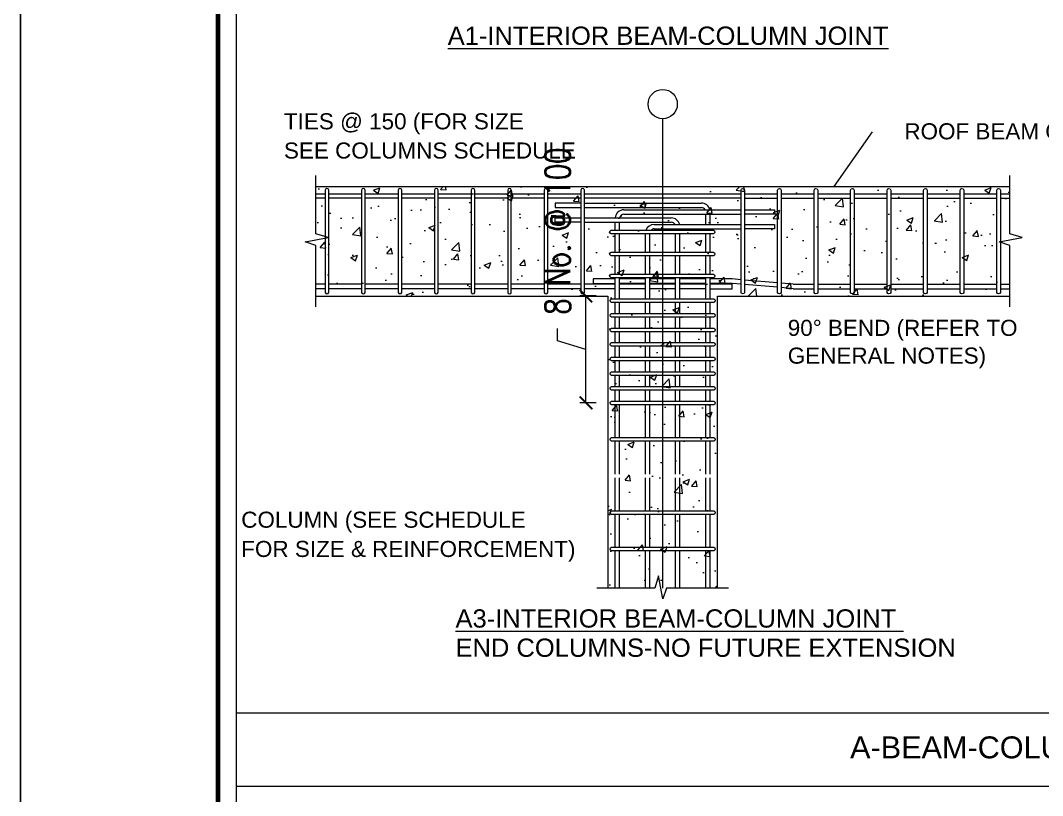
# Model space of a CAD drawing. Extents: x 166525 to 167198, y 178739 to 179747.
# Drawn here: x 167044.8 to 167052.91, y 179466.26 to 179472.4 of the extents above; entities that cross this region are included whole.
import ezdxf

# ---------------------------------------------------------------- set-up
doc = ezdxf.new("R2010")
doc.units = 0
doc.header["$MEASUREMENT"] = 0
doc.layers.get('0').update_dxf_attribs({"linetype": 'CONTINUOUS'})
doc.layers.get('DEFPOINTS').update_dxf_attribs({"linetype": 'CONTINUOUS'})
doc.layers.add('BEAM', color=6, linetype='CONTINUOUS', lineweight=13)
for name, color, linetype in [('COVER', 7, 'CONTINUOUS'), ('MHATCH', 8, 'CONTINUOUS'), ('S-G-TEXT SUB TITLE', 2, 'CONTINUOUS')]:
    doc.layers.add(name, color=color, linetype=linetype)
doc.styles.add('ARIAL', font='arial.ttf')
doc.styles.add('DIM', font='simplex.shx', dxfattribs={"width": 0.75})
doc.dimstyles.new('MUTASIM', dxfattribs={"dimscale": 0.9995, "dimtxt": 0.2, "dimasz": 0.1, "dimexe": 0.05, "dimexo": 0.12, "dimgap": 0.05, "dimtad": 0, "dimzin": 0, "dimdsep": 46, "dimtxsty": 'DIM', "dimblk": 'ARCHTICK', "dimcen": 0.09, "dimclrd": 35, "dimclre": 33, "dimclrt": 256, "dimazin": 0, "dimtfac": 1, "dimtofl": 0, "dimtmove": 1, "dimatfit": 3, "dimfxl": 0.18, "dimtolj": 1, "dimtzin": 0, "dimlwd": 13, "dimlwe": 9, "dimarcsym": 0})

# ---------------------------------------------------------------- blocks, each defined once
blk = doc.blocks.new('SUBTITLE')
at = {"lineweight": 0}
for tag, p in [('%%USUBTITLE', (13935941.075, 8347529.818)), ('20', (13935941.075, 8347529.418))]:
    blk.add_attdef(tag, p, '', height=0.2, dxfattribs=at)
blk = doc.blocks.new('_ARCHTICK')
at = {"color": 0, "linetype": 'ByBlock', "const_width": 0.15}
blk.add_lwpolyline([(-0.5, -0.5), (0.5, 0.5)], dxfattribs=at)
blk = doc.blocks.new('*D1360')
at = {"layer": 'BEAM', "color": 33, "lineweight": 9, "transparency": 16777216}
for p, q in [((167049.3679, 179470.2169), (167049.2371, 179470.2169)), ((167049.3679, 179469.369), (167049.2371, 179469.369))]:
    blk.add_line(p, q, dxfattribs=at)
at = {"layer": 'BEAM', "color": 35, "lineweight": 13, "transparency": 16777216}
for p, q in [((167049.2871, 179469.369), (167049.2871, 179470.2169)), ((167049.0622, 179469.8604), (167049.0622, 179469.9604)), ((167049.2871, 179469.7929), (167049.0622, 179469.8604))]:
    blk.add_line(p, q, dxfattribs=at)
at = {"layer": 'DEFPOINTS', "color": 0, "transparency": 16777216}
for p in [(167049.2871, 179470.2169), (167049.4878, 179470.2169), (167049.4878, 179469.369)]:
    blk.add_point(p, dxfattribs=at)
at = {"layer": 'BEAM', "color": 35, "lineweight": 13, "transparency": 16777216, "xscale": 0.09995000000000001, "yscale": 0.09995000000000001, "zscale": 0.09995000000000001}
for p, rotation in [((167049.2871, 179470.2169), 90), ((167049.2871, 179469.369), 270)]:
    blk.add_blockref('_ARCHTICK', p, dxfattribs=dict(at, rotation=rotation))
at = {"layer": 'BEAM', "transparency": 16777216, "insert": (167049.0622, 179470.7314), "char_height": 0.1999, "attachment_point": 5, "rotation": 90, "style": 'DIM'}
blk.add_mtext('\\A1;8 No. @ 100', dxfattribs=at)

msp = doc.modelspace()

# ---------------------------------------------------------------- hatches: boundary and pattern name
at = {"layer": 'BEAM'}
h = msp.add_hatch(dxfattribs=at)
h.set_pattern_fill('AR-CONC', color=0, scale=0.002897, style=0)
h.set_pattern_definition([(50, (166950.64244, 179487.2153), (0.527809, -0.0461773), [0.05519, -0.6070894]), (355, (166950.64244, 179487.2153), (-0.1021023, 0.553512), [0.044152, -0.4856715]), (100.451, (166950.6864, 179487.21145), (0.4257086, 0.5073323), [0.0469042, -0.5159463]), (46.1842, (166950.64244, 179487.3625), (0.785346, -0.1218012), [0.082785, -0.910634]), (96.6356, (166950.7079, 179487.3523), (0.687786, 0.716819), [0.0703563, -0.7739195]), (351.184, (166950.6424, 179487.3625), (0.687787, 0.716818), [0.066228, -0.728507]), (21, (166950.71603, 179487.3257), (0.439245, -0.2962745), [0.05519, -0.6070894]), (326, (166950.716, 179487.3257), (0.1790473, 0.5336128), [0.044152, -0.4856715]), (71.4514, (166950.75263, 179487.301), (0.618291, 0.2373395), [0.0469042, -0.5159463]), (37.5, (166950.64244, 179487.2153), (0.00894802, 0.24496525), [0, -0.4797846, 0, -0.4930302, 0, -0.4875112]), (7.5, (166950.64244, 179487.2153), (0.1935839, 0.29023415), [0, -0.2811008, 0, -0.4687466, 0, -0.18580615]), (327.5, (166950.47834, 179487.2153), (0.39282087, -0.0165968), [0, -0.1839665, 0, -0.5739754, 0, -0.7616213]), (317.5, (166950.40476, 179487.2153), (0.4291465, 0.0736633), [0, -0.2391564, 0, -0.3811786, 0, -0.5408615])])
h.paths.add_polyline_path([(167052.64774, 179470.21687), (167052.64774, 179470.61693), (167052.56369, 179470.64675), (167052.74579, 179470.68115), (167052.64774, 179470.71096), (167052.64774, 179471.08601), (167047.14323, 179471.08601), (167047.14323, 179470.71096), (167047.24129, 179470.68115), (167047.05918, 179470.64675), (167047.14323, 179470.61693), (167047.14323, 179470.21687), (167049.46092, 179470.21687), (167049.46092, 179467.89919), (167049.83287, 179467.89919), (167049.86268, 179467.99724), (167049.89708, 179467.81514), (167049.92689, 179467.89919), (167050.33005, 179467.89919), (167050.33005, 179470.21687)])

# ---------------------------------------------------------------- linework, layer by layer
at = {"layer": 'BEAM', "color": 0}
for p, q in [((167049.89548, 179467.89919), (167049.89548, 179471.62248)), ((167051.25643, 179471.08601), (167051.56, 179471.51865)), ((167047.14323, 179471.08601), (167052.64774, 179471.08601)), ((167047.14323, 179471.02807), (167047.21739, 179471.02807)), ((167047.21739, 179470.9933), (167047.14323, 179470.9933)), ((167047.24636, 179471.02807), (167047.5071, 179471.02807)), ((167047.5071, 179470.9933), (167047.24636, 179470.9933)), ((167047.53607, 179471.02807), (167047.79681, 179471.02807)), ((167047.79681, 179470.9933), (167047.53607, 179470.9933)), ((167047.82579, 179471.02807), (167048.08653, 179471.02807)), ((167048.08653, 179470.9933), (167047.82579, 179470.9933)), ((167048.1155, 179471.02807), (167048.37624, 179471.02807)), ((167048.37624, 179470.9933), (167048.1155, 179470.9933)), ((167048.40521, 179471.02807), (167048.66595, 179471.02807)), ((167048.66595, 179470.9933), (167048.40521, 179470.9933)), ((167048.69492, 179471.02807), (167048.95566, 179471.02807)), ((167048.95566, 179470.9933), (167048.69492, 179470.9933)), ((167048.98463, 179471.02807), (167049.24537, 179471.02807)), ((167049.24537, 179470.9933), (167048.98463, 179470.9933)), ((167049.27434, 179471.02807), (167050.51663, 179471.02807)), ((167050.51663, 179470.9933), (167049.27434, 179470.9933)), ((167050.5456, 179471.02807), (167050.80634, 179471.02807)), ((167050.5456, 179470.9933), (167050.80634, 179470.9933)), ((167050.83531, 179471.02807), (167051.09605, 179471.02807)), ((167050.83531, 179470.9933), (167051.09605, 179470.9933)), ((167051.12502, 179471.02807), (167051.38576, 179471.02807)), ((167051.12502, 179470.9933), (167051.38576, 179470.9933)), ((167051.41473, 179471.02807), (167051.67547, 179471.02807)), ((167051.41473, 179470.9933), (167051.67547, 179470.9933)), ((167051.70444, 179471.02807), (167051.96518, 179471.02807)), ((167051.70444, 179470.9933), (167051.96518, 179470.9933)), ((167051.99415, 179471.02807), (167052.25489, 179471.02807)), ((167051.99415, 179470.9933), (167052.25489, 179470.9933)), ((167052.28387, 179471.02807), (167052.54461, 179471.02807)), ((167052.28387, 179470.9933), (167052.54461, 179470.9933)), ((167052.57358, 179471.02807), (167052.64774, 179471.02807)), ((167052.57358, 179470.9933), (167052.64774, 179470.9933)), ((167049.27434, 179470.95315), (167050.20258, 179470.95315)), ((167049.27434, 179470.91839), (167050.20258, 179470.91839)), ((167049.27434, 179470.83584), (167049.96308, 179470.83584)), ((167049.58826, 179470.901), (167050.51663, 179470.901)), ((167049.58839, 179470.86624), (167050.51663, 179470.86624)), ((167050.23734, 179470.78369), (167050.23734, 179470.86624)), ((167050.27211, 179470.78369), (167050.27211, 179470.86624)), ((167049.27434, 179470.80108), (167049.96308, 179470.80108)), ((167049.51886, 179470.73829), (167049.51886, 179470.80108)), ((167049.55363, 179470.73829), (167049.55363, 179470.80108)), ((167049.82789, 179470.74893), (167050.51663, 179470.74893)), ((167050.23734, 179470.73829), (167050.23734, 179470.74893)), ((167050.27211, 179470.73829), (167050.27211, 179470.74893)), ((167049.51886, 179470.56446), (167049.51886, 179470.70932)), ((167049.55363, 179470.56446), (167049.55363, 179470.70932)), ((167049.75835, 179470.56446), (167049.75835, 179470.70932)), ((167049.75835, 179470.6756), (167049.75835, 179470.6872)), ((167049.79312, 179470.56446), (167049.79312, 179470.70932)), ((167049.79312, 179470.6756), (167049.79312, 179470.6872)), ((167049.99785, 179470.56446), (167049.99785, 179470.70932)), ((167050.03261, 179470.56446), (167050.03261, 179470.70932)), ((167050.23734, 179470.56446), (167050.23734, 179470.70932)), ((167050.27211, 179470.56446), (167050.27211, 179470.70932)), ((167049.51886, 179470.39063), (167049.51886, 179470.53549)), ((167049.55363, 179470.39063), (167049.55363, 179470.53549)), ((167049.75835, 179470.39063), (167049.75835, 179470.53549)), ((167049.79312, 179470.39063), (167049.79312, 179470.53549)), ((167049.99785, 179470.39063), (167049.99785, 179470.53549)), ((167050.03261, 179470.39063), (167050.03261, 179470.53549)), ((167050.23734, 179470.39063), (167050.23734, 179470.53549)), ((167050.27211, 179470.39063), (167050.27211, 179470.53549)), ((167049.51886, 179470.19469), (167049.51886, 179470.36166)), ((167049.55363, 179470.19469), (167049.55363, 179470.36166)), ((167049.75835, 179470.35205), (167049.55363, 179470.35205)), ((167049.75835, 179470.19469), (167049.75835, 179470.36166)), ((167049.79312, 179470.19469), (167049.79312, 179470.36166)), ((167049.99785, 179470.35205), (167049.79312, 179470.35205)), ((167049.99785, 179470.19469), (167049.99785, 179470.36166)), ((167050.03261, 179470.19469), (167050.03261, 179470.36166)), ((167050.23734, 179470.35205), (167050.03261, 179470.35205)), ((167050.23734, 179470.19469), (167050.23734, 179470.36166)), ((167050.27211, 179470.19469), (167050.27211, 179470.36166)), ((167050.44594, 179470.35205), (167050.27211, 179470.35205)), ((167050.51663, 179470.34587), (167050.44594, 179470.35205)), ((167050.80634, 179470.32052), (167050.5456, 179470.34333)), ((167047.21739, 179470.30958), (167047.14323, 179470.30958)), ((167047.21739, 179470.27482), (167047.14323, 179470.27482)), ((167047.5071, 179470.30958), (167047.24636, 179470.30958)), ((167047.5071, 179470.27482), (167047.24636, 179470.27482)), ((167047.79681, 179470.30958), (167047.53607, 179470.30958)), ((167047.79681, 179470.27482), (167047.53607, 179470.27482)), ((167048.08653, 179470.30958), (167047.82579, 179470.30958)), ((167048.08653, 179470.27482), (167047.82579, 179470.27482)), ((167048.37624, 179470.30958), (167048.1155, 179470.30958)), ((167048.37624, 179470.27482), (167048.1155, 179470.27482)), ((167048.66595, 179470.30958), (167048.40521, 179470.30958)), ((167048.66595, 179470.27482), (167048.40521, 179470.27482)), ((167048.95566, 179470.30958), (167048.69492, 179470.30958)), ((167048.95566, 179470.27482), (167048.69492, 179470.27482)), ((167049.24537, 179470.30958), (167048.98463, 179470.30958)), ((167049.24537, 179470.27482), (167048.98463, 179470.27482)), ((167049.51886, 179470.30958), (167049.27434, 179470.30958)), ((167049.51886, 179470.27482), (167049.27434, 179470.27482)), ((167049.75835, 179470.31728), (167049.55363, 179470.31728)), ((167049.75835, 179470.30958), (167049.55363, 179470.30958)), ((167049.75835, 179470.27482), (167049.55363, 179470.27482)), ((167049.99785, 179470.31728), (167049.79312, 179470.31728)), ((167049.99785, 179470.30958), (167049.79312, 179470.30958)), ((167049.99785, 179470.27482), (167049.79312, 179470.27482)), ((167050.23734, 179470.31728), (167050.03261, 179470.31728)), ((167050.23734, 179470.30958), (167050.03261, 179470.30958)), ((167050.23734, 179470.27482), (167050.03261, 179470.27482)), ((167050.44594, 179470.31728), (167050.27211, 179470.31728)), ((167050.51663, 179470.3111), (167050.44594, 179470.31728)), ((167050.80634, 179470.28575), (167050.5456, 179470.30857)), ((167050.92983, 179470.30971), (167050.83531, 179470.31798)), ((167050.92983, 179470.27495), (167050.83531, 179470.28322)), ((167050.93286, 179470.30958), (167051.09605, 179470.30958)), ((167050.93286, 179470.27482), (167051.09605, 179470.27482)), ((167051.12502, 179470.30958), (167051.38576, 179470.30958)), ((167051.12502, 179470.27482), (167051.38576, 179470.27482)), ((167051.41473, 179470.30958), (167051.67547, 179470.30958)), ((167051.41473, 179470.27482), (167051.67547, 179470.27482)), ((167051.70444, 179470.30958), (167051.96518, 179470.30958)), ((167051.70444, 179470.27482), (167051.96518, 179470.27482)), ((167051.99415, 179470.30958), (167052.25489, 179470.30958)), ((167051.99415, 179470.27482), (167052.25489, 179470.27482)), ((167052.28387, 179470.30958), (167052.54461, 179470.30958)), ((167052.28387, 179470.27482), (167052.54461, 179470.27482)), ((167052.57358, 179470.30958), (167052.64774, 179470.30958)), ((167052.57358, 179470.27482), (167052.64774, 179470.27482)), ((167049.51886, 179470.0788), (167049.51886, 179470.16572)), ((167049.75835, 179470.0788), (167049.75835, 179470.16572)), ((167049.79312, 179470.0788), (167049.79312, 179470.16572)), ((167049.99785, 179470.0788), (167049.99785, 179470.16572)), ((167050.03261, 179470.0788), (167050.03261, 179470.16572)), ((167050.23734, 179470.0788), (167050.23734, 179470.16572)), ((167050.27211, 179470.0788), (167050.27211, 179470.16572)), ((167049.51886, 179469.96292), (167049.51886, 179470.04983)), ((167049.75835, 179469.96292), (167049.75835, 179470.04983)), ((167049.79312, 179469.96292), (167049.79312, 179470.04983)), ((167049.99785, 179469.96292), (167049.99785, 179470.04983)), ((167050.03261, 179469.96292), (167050.03261, 179470.04983)), ((167050.23734, 179469.96292), (167050.23734, 179470.04983)), ((167050.27211, 179469.96292), (167050.27211, 179470.04983)), ((167049.51886, 179469.84703), (167049.51886, 179469.93395)), ((167049.75835, 179469.84703), (167049.75835, 179469.93395)), ((167049.79312, 179469.84703), (167049.79312, 179469.93395)), ((167049.99785, 179469.84703), (167049.99785, 179469.93395)), ((167050.03261, 179469.84703), (167050.03261, 179469.93395)), ((167050.23734, 179469.84703), (167050.23734, 179469.93395)), ((167050.27211, 179469.84703), (167050.27211, 179469.93395)), ((167049.51886, 179469.73115), (167049.51886, 179469.81806)), ((167049.75835, 179469.73115), (167049.75835, 179469.81806)), ((167049.79312, 179469.73115), (167049.79312, 179469.81806)), ((167049.99785, 179469.73115), (167049.99785, 179469.81806)), ((167050.03261, 179469.73115), (167050.03261, 179469.81806)), ((167050.23734, 179469.73115), (167050.23734, 179469.81806)), ((167050.27211, 179469.73115), (167050.27211, 179469.81806)), ((167049.51886, 179469.61527), (167049.51886, 179469.70218)), ((167049.75835, 179469.61527), (167049.75835, 179469.70218)), ((167049.79312, 179469.61527), (167049.79312, 179469.70218)), ((167049.99785, 179469.61527), (167049.99785, 179469.70218)), ((167050.03261, 179469.61527), (167050.03261, 179469.70218)), ((167050.23734, 179469.61527), (167050.23734, 179469.70218)), ((167050.27211, 179469.61527), (167050.27211, 179469.70218)), ((167049.51886, 179469.49938), (167049.51886, 179469.58629)), ((167049.75835, 179469.49938), (167049.75835, 179469.58629)), ((167049.79312, 179469.49938), (167049.79312, 179469.58629)), ((167049.99785, 179469.49938), (167049.99785, 179469.58629)), ((167050.03261, 179469.49938), (167050.03261, 179469.58629)), ((167050.23734, 179469.49938), (167050.23734, 179469.58629)), ((167050.27211, 179469.49938), (167050.27211, 179469.58629)), ((167049.51886, 179469.3835), (167049.51886, 179469.47041)), ((167049.75835, 179469.3835), (167049.75835, 179469.47041)), ((167049.79312, 179469.3835), (167049.79312, 179469.47041)), ((167049.99785, 179469.3835), (167049.99785, 179469.47041)), ((167050.03261, 179469.3835), (167050.03261, 179469.47041)), ((167050.23734, 179469.3835), (167050.23734, 179469.47041)), ((167050.27211, 179469.3835), (167050.27211, 179469.47041)), ((167049.51886, 179469.09379), (167049.51886, 179469.35453)), ((167049.75835, 179469.09379), (167049.75835, 179469.35453)), ((167049.79312, 179469.09379), (167049.79312, 179469.35453)), ((167049.99785, 179469.09379), (167049.99785, 179469.35453)), ((167050.03261, 179469.09379), (167050.03261, 179469.35453)), ((167050.23734, 179469.09379), (167050.23734, 179469.35453)), ((167050.27211, 179469.09379), (167050.27211, 179469.35453)), ((167049.51886, 179468.80407), (167049.51886, 179469.06481)), ((167049.75835, 179468.80407), (167049.75835, 179469.06481)), ((167049.79312, 179468.80407), (167049.79312, 179469.06481)), ((167049.99785, 179468.80407), (167049.99785, 179469.06481)), ((167050.03261, 179468.80407), (167050.03261, 179469.06481)), ((167050.23734, 179468.80407), (167050.23734, 179469.06481)), ((167050.27211, 179468.80407), (167050.27211, 179469.06481)), ((167049.51886, 179468.51436), (167049.51886, 179468.7751)), ((167049.75835, 179468.51436), (167049.75835, 179468.7751)), ((167049.79312, 179468.51436), (167049.79312, 179468.7751)), ((167049.99785, 179468.51436), (167049.99785, 179468.7751)), ((167050.03261, 179468.51436), (167050.03261, 179468.7751)), ((167050.23734, 179468.51436), (167050.23734, 179468.7751)), ((167050.27211, 179468.51436), (167050.27211, 179468.7751)), ((167049.51886, 179468.22465), (167049.51886, 179468.48539)), ((167049.75835, 179468.22465), (167049.75835, 179468.48539)), ((167049.79312, 179468.22465), (167049.79312, 179468.48539)), ((167049.99785, 179468.22465), (167049.99785, 179468.48539)), ((167050.03261, 179468.22465), (167050.03261, 179468.48539)), ((167050.23734, 179468.22465), (167050.23734, 179468.48539)), ((167050.27211, 179468.22465), (167050.27211, 179468.48539)), ((167049.51886, 179467.89919), (167049.51886, 179468.19568)), ((167049.75835, 179467.89919), (167049.75835, 179468.19568)), ((167049.79312, 179467.89919), (167049.79312, 179468.19568)), ((167049.99785, 179467.89919), (167049.99785, 179468.19568)), ((167050.03261, 179467.89919), (167050.03261, 179468.19568)), ((167050.23734, 179467.89919), (167050.23734, 179468.19568)), ((167050.27211, 179467.89919), (167050.27211, 179468.19568)), ((167096.10888, 179466.90822), (167046.51154, 179466.90822)), ((167096.10888, 179466.3288), (167046.51154, 179466.3288))]:
    msp.add_line(p, q, dxfattribs=at)
msp.add_lwpolyline([(167096.10888, 179479.79994), (167046.51154, 179479.79994), (167046.51154, 179441.5798), (167096.10888, 179441.5798)], close=True, dxfattribs=at)
for points, format in [([(167049.68133, 179470.73881, 0, 0.05055, 0), (167049.60696, 179470.87098, 0, 0, 0), (167049.20128, 179471.59186, 0, 0, 0), (167048.8697, 179471.59186, 0, 0, 0)], "xyseb"), ([(167051.25643, 179471.08601, 0, 0.05055, 0), (167051.34354, 179471.21015, 0, 0, 0), (167051.56, 179471.51865, 0, 0, 0), (167051.78591, 179471.51865, 0, 0, 0)], "xyseb"), ([(167047.21739, 179470.30958), (167047.21739, 179470.24585, 0.8181603), (167047.24636, 179470.24585), (167047.24636, 179471.05704, 0.8181603), (167047.21739, 179471.05704), (167047.21739, 179470.27482)], "xyb"), ([(167047.5071, 179470.30958), (167047.5071, 179470.24585, 0.8181603), (167047.53607, 179470.24585), (167047.53607, 179471.05704, 0.8181603), (167047.5071, 179471.05704), (167047.5071, 179470.27482)], "xyb"), ([(167047.79681, 179470.30958), (167047.79681, 179470.24585, 0.8181603), (167047.82579, 179470.24585), (167047.82579, 179471.05704, 0.8181603), (167047.79681, 179471.05704), (167047.79681, 179470.27482)], "xyb"), ([(167048.08653, 179470.30958), (167048.08653, 179470.24585, 0.8181603), (167048.1155, 179470.24585), (167048.1155, 179471.05704, 0.8181603), (167048.08653, 179471.05704), (167048.08653, 179470.27482)], "xyb"), ([(167051.70444, 179470.30958), (167051.70444, 179470.24585, -0.8181603), (167051.67547, 179470.24585), (167051.67547, 179471.05704, -0.8181603), (167051.70444, 179471.05704), (167051.70444, 179470.27482)], "xyb"), ([(167051.99415, 179470.30958), (167051.99415, 179470.24585, -0.8181603), (167051.96518, 179470.24585), (167051.96518, 179471.05704, -0.8181603), (167051.99415, 179471.05704), (167051.99415, 179470.27482)], "xyb"), ([(167052.28387, 179470.30958), (167052.28387, 179470.24585, -0.8181603), (167052.25489, 179470.24585), (167052.25489, 179471.05704, -0.8181603), (167052.28387, 179471.05704), (167052.28387, 179470.27482)], "xyb"), ([(167052.57358, 179470.30958), (167052.57358, 179470.24585, -0.8181603), (167052.54461, 179470.24585), (167052.54461, 179471.05704, -0.8181603), (167052.57358, 179471.05704), (167052.57358, 179470.27482)], "xyb"), ([(167050.00566, 179470.82128, 0, 0.05055, 0), (167050.08135, 179470.68986, 0, 0, 0), (167050.49995, 179469.96303, 0, 0, 0), (167050.8387, 179469.96303, 0, 0, 0)], "xyseb"), ([(167049.46092, 179468.3767, 0, 0.05055, 0), (167049.30926, 179468.3767, 0, 0, 0), (167048.88315, 179468.3767, 0, 0, 0), (167048.88315, 179468.3767, 0, 0, 0)], "xyseb")]:
    msp.add_lwpolyline(points, format=format, dxfattribs=at)
for points in [[(167047.14323, 179470.12996), (167047.14323, 179470.61693), (167047.05918, 179470.64675), (167047.24129, 179470.68115), (167047.14323, 179470.71096), (167047.14323, 179471.17292)], [(167052.64774, 179470.12996), (167052.64774, 179470.61693), (167052.56369, 179470.64675), (167052.74579, 179470.68115), (167052.64774, 179470.71096), (167052.64774, 179471.17292)], [(167049.24537, 179470.95315), (167049.04373, 179470.95315), (167049.04373, 179470.91839), (167049.24537, 179470.91839)], [(167049.24537, 179470.80108), (167049.04373, 179470.80108), (167049.04373, 179470.83584), (167049.24537, 179470.83584)], [(167050.5456, 179470.901), (167050.78304, 179470.901), (167050.78304, 179470.86624), (167050.5456, 179470.86624)], [(167049.82789, 179470.78369), (167050.51663, 179470.78369)], [(167050.5456, 179470.78369), (167050.78304, 179470.78369), (167050.78304, 179470.74893), (167050.5456, 179470.74893)], [(167049.51886, 179470.35205), (167049.34503, 179470.35205), (167049.34503, 179470.31728), (167049.51886, 179470.31728)], [(167050.27211, 179470.27482), (167050.44594, 179470.27482), (167050.44594, 179470.30958), (167050.27211, 179470.30958)], [(167047.14323, 179470.21687), (167049.46092, 179470.21687), (167049.46092, 179467.89919)], [(167050.33005, 179467.89919), (167050.33005, 179470.21687), (167052.64774, 179470.21687)], [(167049.55363, 179470.0788), (167049.55363, 179470.16572)], [(167049.55363, 179469.96292), (167049.55363, 179470.04983)], [(167049.55363, 179469.84703), (167049.55363, 179469.93395)], [(167049.55363, 179469.73115), (167049.55363, 179469.81806)], [(167049.55363, 179469.61527), (167049.55363, 179469.70218)], [(167049.55363, 179469.49938), (167049.55363, 179469.58629)], [(167049.55363, 179469.3835), (167049.55363, 179469.47041)], [(167049.55363, 179469.09379), (167049.55363, 179469.35453)], [(167049.55363, 179468.80407), (167049.55363, 179469.06481)], [(167049.55363, 179468.51436), (167049.55363, 179468.7751)], [(167049.55363, 179468.22465), (167049.55363, 179468.48539)], [(167049.55363, 179467.89919), (167049.55363, 179468.19568)], [(167050.41696, 179467.89919), (167049.92689, 179467.89919), (167049.89708, 179467.81514), (167049.86268, 179467.99724), (167049.83287, 179467.89919), (167049.374, 179467.89919)]]:
    msp.add_lwpolyline(points, dxfattribs=at)
for points in [[(167048.40521, 179470.24585), (167048.40521, 179471.05704, 0.8181603), (167048.37624, 179471.05704), (167048.37624, 179470.24585, 0.8181603)], [(167048.69492, 179470.24585), (167048.69492, 179471.05704, 0.8181603), (167048.66595, 179471.05704), (167048.66595, 179470.24585, 0.8181603)], [(167048.98463, 179470.24585), (167048.98463, 179471.05704, 0.8181603), (167048.95566, 179471.05704), (167048.95566, 179470.24585, 0.8181603)], [(167049.27434, 179470.24585), (167049.27434, 179471.05704, 0.8181603), (167049.24537, 179471.05704), (167049.24537, 179470.24585, 0.8181603)], [(167050.51663, 179470.24585), (167050.51663, 179471.05704, -0.8181603), (167050.5456, 179471.05704), (167050.5456, 179470.24585, -0.8181603)], [(167050.80634, 179470.24585), (167050.80634, 179471.05704, -0.8181603), (167050.83531, 179471.05704), (167050.83531, 179470.24585, -0.8181603)], [(167051.09605, 179470.24585), (167051.09605, 179471.05704, -0.8181603), (167051.12502, 179471.05704), (167051.12502, 179470.24585, -0.8181603)], [(167051.38576, 179470.24585), (167051.38576, 179471.05704, -0.8181603), (167051.41473, 179471.05704), (167051.41473, 179470.24585, -0.8181603)], [(167050.29761, 179470.70932), (167049.48642, 179470.70932, -0.8181603), (167049.48642, 179470.73829), (167050.29761, 179470.73829, -0.8181603)], [(167050.29761, 179470.53549), (167049.48642, 179470.53549, -0.8181603), (167049.48642, 179470.56446), (167050.29761, 179470.56446, -0.8181603)], [(167049.48642, 179470.39063), (167050.29761, 179470.39063, -0.8181603), (167050.29761, 179470.36166), (167049.48642, 179470.36166, -0.8181603)], [(167050.30108, 179470.16572), (167049.48989, 179470.16572, -0.8181603), (167049.48989, 179470.19469), (167050.30108, 179470.19469, -0.8181603)], [(167050.30108, 179470.04983), (167049.48989, 179470.04983, -0.8181603), (167049.48989, 179470.0788), (167050.30108, 179470.0788, -0.8181603)], [(167050.30108, 179469.93395), (167049.48989, 179469.93395, -0.8181603), (167049.48989, 179469.96292), (167050.30108, 179469.96292, -0.8181603)], [(167050.30108, 179469.81806), (167049.48989, 179469.81806, -0.8181603), (167049.48989, 179469.84703), (167050.30108, 179469.84703, -0.8181603)], [(167050.30108, 179469.70218), (167049.48989, 179469.70218, -0.8181603), (167049.48989, 179469.73115), (167050.30108, 179469.73115, -0.8181603)], [(167050.30108, 179469.58629), (167049.48989, 179469.58629, -0.8181603), (167049.48989, 179469.61527), (167050.30108, 179469.61527, -0.8181603)], [(167050.30108, 179469.47041), (167049.48989, 179469.47041, -0.8181603), (167049.48989, 179469.49938), (167050.30108, 179469.49938, -0.8181603)], [(167050.30108, 179469.35453), (167049.48989, 179469.35453, -0.8181603), (167049.48989, 179469.3835), (167050.30108, 179469.3835, -0.8181603)], [(167050.30108, 179469.06481), (167049.48989, 179469.06481, -0.8181603), (167049.48989, 179469.09379), (167050.30108, 179469.09379, -0.8181603)], [(167050.30108, 179468.48539), (167049.48989, 179468.48539, -0.8181603), (167049.48989, 179468.51436), (167050.30108, 179468.51436, -0.8181603)], [(167050.30108, 179468.19568), (167049.48989, 179468.19568, -0.8181603), (167049.48989, 179468.22465), (167050.30108, 179468.22465, -0.8181603)]]:
    msp.add_lwpolyline(points, format="xyb", close=True, dxfattribs=at)
msp.add_circle((167049.89548, 179471.73837), 0.11588, dxfattribs=at)
for centre, radius, start, end in [((167050.20258, 179470.88362), 0.06953, 14.477512, 90), ((167050.20258, 179470.88362), 0.03477, 30, 90), ((167049.58839, 179470.83147), 0.06953, 90, 176.39597), ((167049.58839, 179470.83147), 0.03477, 90, 172.777581), ((167049.96308, 179470.76631), 0.06953, 14.477512, 90), ((167049.82789, 179470.71416), 0.06953, 90, 159.700175), ((167049.82789, 179470.71416), 0.03477, 90, 136.063114), ((167049.96308, 179470.76631), 0.03477, 30, 90), ((167050.93286, 179470.34435), 0.03477, 265, 270), ((167050.93286, 179470.30958), 0.03477, 265, 270)]:
    msp.add_arc(centre, radius, start, end, dxfattribs=at)
at = {"layer": 'COVER', "flags": 128}
msp.add_lwpolyline([(167044.80153, 179481.75525), (167104.72278, 179481.75525), (167104.72278, 179439.43275), (167044.80153, 179439.43275)], close=True, dxfattribs=at)
at = {"layer": 'MHATCH', "const_width": 0.03562, "flags": 128}
msp.add_lwpolyline([(167046.36903, 179480.544), (167103.15528, 179480.544), (167103.15528, 179440.644), (167046.36903, 179440.644)], close=True, dxfattribs=at)

# ---------------------------------------------------------------- block references
at = {"layer": 'BEAM', "color": 0}
ref = msp.add_blockref('SUBTITLE', (-7907742.73759, -4657270.26085), dxfattribs=dict(at, xscale=0.5794220055977348, yscale=0.5794220055977348, zscale=0.5794220055977348))
ref.add_attrib('%%USUBTITLE', '%%UA1-INTERIOR BEAM-COLUMN JOINT', (167048.19022, 179472.20828), dxfattribs={"layer": 'S-G-TEXT SUB TITLE', "lineweight": 0, "height": 0.1448555, "style": 'ARIAL'})
ref = msp.add_blockref('SUBTITLE', (-7907742.67566, -4657274.88146), dxfattribs=dict(at, xscale=0.5794220055977348, yscale=0.5794220055977348, zscale=0.5794220055977348))
ref.add_attrib('%%USUBTITLE', '%%UA3-INTERIOR BEAM-COLUMN JOINT ', (167048.25215, 179467.58768), dxfattribs={"layer": 'S-G-TEXT SUB TITLE', "lineweight": 0, "height": 0.1448555, "style": 'ARIAL'})
ref.add_attrib('20', 'END COLUMNS-NO FUTURE EXTENSION', (167048.25215, 179467.35591), dxfattribs={"layer": 'S-G-TEXT SUB TITLE', "lineweight": 0, "height": 0.1448555, "style": 'ARIAL'})

# ---------------------------------------------------------------- texts
at = {"layer": 'BEAM', "color": 3, "style": 'ARIAL'}
for s, p in [('TIES @ 150 (FOR SIZE', (167046.89154, 179471.53835)), ('ROOF BEAM OR GIRDER', (167051.8122, 179471.45912)), ('SEE COLUMNS SCHEDULE', (167046.89154, 179471.30658)), ('GENERAL NOTES)', (167050.88754, 179469.68043)), ('COLUMN (SEE SCHEDULE ', (167046.5527, 179468.37939)), ('FOR SIZE & REINFORCEMENT)', (167046.5527, 179468.14762))]:
    msp.add_text(s, height=0.1274728, dxfattribs=at).set_placement(p)
at = {"layer": 'BEAM', "color": 2, "style": 'ARIAL'}
msp.add_text('A-BEAM-COLUMN JOINT DETAILS', height=0.1738266, dxfattribs=at).set_placement((167051.382, 179466.55116))
at = {"layer": 'BEAM', "color": 3, "insert": (167050.88754, 179470.02809), "char_height": 0.1274728, "width": 1.8137094, "attachment_point": 1, "style": 'ARIAL'}
msp.add_mtext('90%%D BEND (REFER TO', dxfattribs=at)

# ---------------------------------------------------------------- dimensions: what is measured, and where the dimension line sits
at = {"layer": 'BEAM', "color": 0}
dim = msp.add_linear_dim(base=(167049.28709, 179470.21687), p1=(167049.4878, 179469.36901), p2=(167049.4878, 179470.21687), angle=90, text='8 No. @ 100', dimstyle='MUTASIM', dxfattribs=at)
dim.commit()
dim.dimension.update_dxf_attribs({"geometry": '*D1360', "text_midpoint": (167049.0622, 179470.01033)})

doc.saveas('drawing.dxf')
